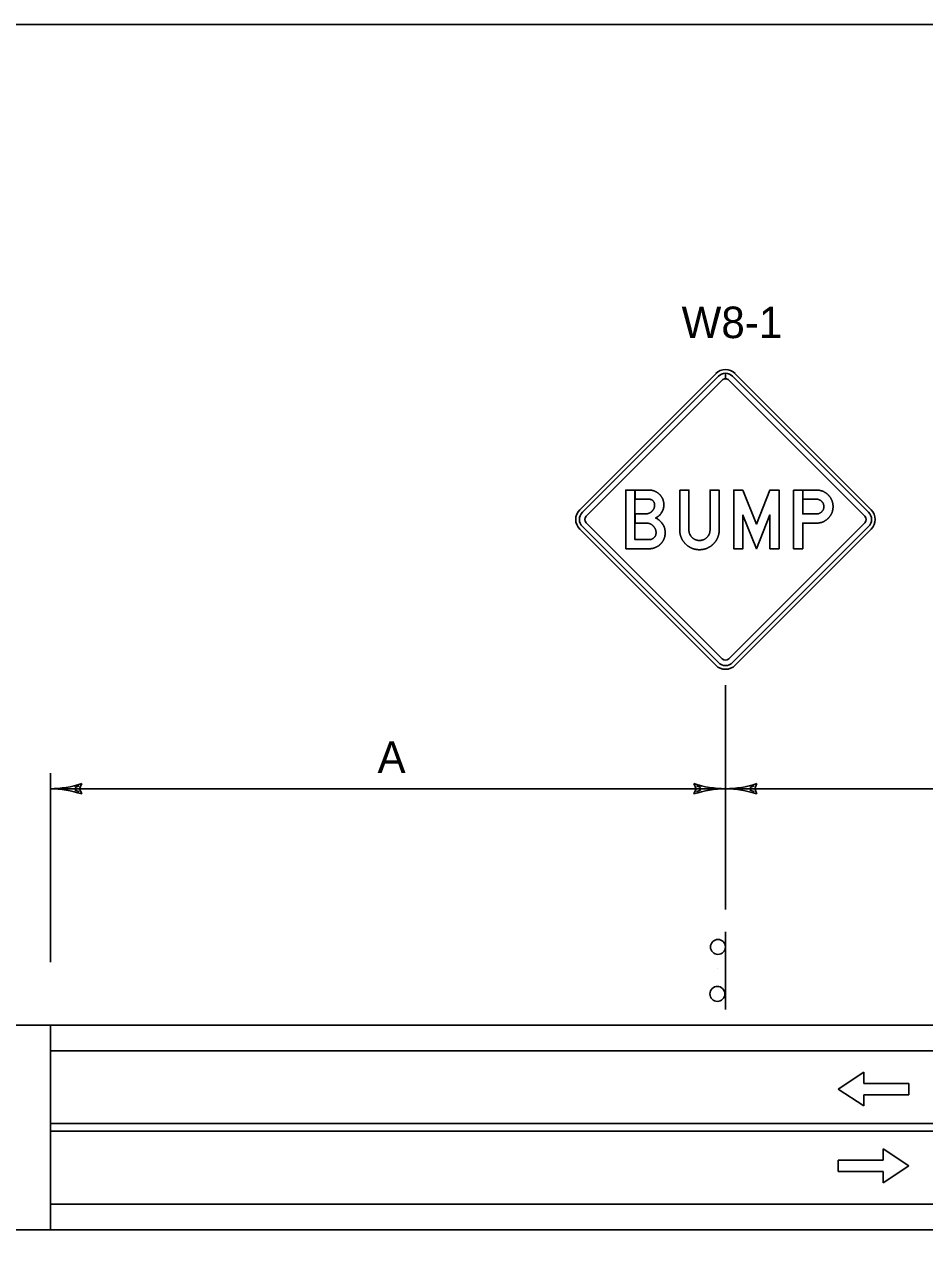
# Model space of a CAD drawing. Extents: x 0 to 32, y 0 to 21.
# Drawn here: x 17.06 to 21.06, y 15.54 to 21 of the extents above; entities that cross this region are included whole.
import ezdxf

# ---------------------------------------------------------------- set-up
doc = ezdxf.new("R2010")
doc.units = 0
for name, color, linetype in [('Default', 7, 'Continuous'), ('Level 1', 7, 'Continuous'), ('Level 63', 7, 'Continuous')]:
    doc.layers.add(name, color=color, linetype=linetype)

msp = doc.modelspace()

# ---------------------------------------------------------------- linework, layer by layer
at = {"layer": 'Default'}
msp.add_lwpolyline([(0, 21), (32, 21), (32, 0), (0, 0)], close=True, dxfattribs=at)
at = {"layer": 'Level 1'}
for p, q in [((20.1279, 19.4494), (19.5235, 18.845)), ((20.171, 19.4266), (20.171, 19.451)), ((20.1714, 19.451), (20.1714, 19.4266)), ((20.8186, 18.845), (20.2142, 19.4494)), ((19.7687, 18.8916), (19.7687, 18.9323)), ((19.769, 18.9323), (19.769, 18.8916)), ((20.5145, 18.9323), (20.5145, 18.8916)), ((20.5148, 18.8916), (20.5148, 18.9323)), ((19.5523, 18.8162), (19.5523, 18.8162)), ((19.7687, 18.7855), (19.7687, 18.8264)), ((19.769, 18.8264), (19.769, 18.7855)), ((19.5235, 18.7586), (20.1279, 18.1542)), ((20.2142, 18.1542), (20.8186, 18.7586)), ((20.171, 18.0664), (20.171, 17.6756)), ((20.171, 17.8397), (20.171, 17.0697)), ((17.1709, 17.6756), (17.1709, 16.8356)), ((20.171, 17.6056), (17.1705, 17.6056)), ((17.2796, 17.6106), (17.2988, 17.6187)), ((17.2796, 17.6007), (17.2988, 17.5925)), ((17.3105, 17.6287), (17.3006, 17.6056)), ((17.3006, 17.6056), (17.3105, 17.5825)), ((20.0405, 17.6056), (20.0306, 17.6287)), ((20.0306, 17.5825), (20.0405, 17.6056)), ((20.0615, 17.6106), (20.0423, 17.6187)), ((20.0615, 17.6007), (20.0423, 17.5925)), ((23.171, 17.6056), (20.1706, 17.6056)), ((20.2797, 17.6106), (20.299, 17.6187)), ((20.2797, 17.6007), (20.299, 17.5925)), ((20.3106, 17.6287), (20.3008, 17.6056)), ((20.3008, 17.6056), (20.3106, 17.5825)), ((20.171, 16.9695), (20.171, 16.6256)), ((20.1349, 16.8086), (20.1349, 16.8086)), ((2.2879, 16.5556), (29.0666, 16.5556)), ((17.1709, 16.5556), (14.3537, 16.5556)), ((29.0666, 16.442), (17.1709, 16.442)), ((20.7854, 16.3466), (20.6719, 16.2716)), ((20.7854, 16.2966), (20.7854, 16.3466)), ((20.7854, 16.1966), (20.6719, 16.2716)), ((20.9854, 16.2966), (20.7854, 16.2966)), ((20.9854, 16.2466), (20.9854, 16.2966)), ((20.9854, 16.2466), (20.7854, 16.2466)), ((20.7854, 16.2466), (20.7854, 16.1966)), ((29.0666, 16.1181), (17.1709, 16.1181)), ((29.0666, 16.0841), (17.1709, 16.0841)), ((20.8719, 15.9557), (20.8719, 16.0057)), ((20.8719, 16.0057), (20.9854, 15.9307)), ((20.6719, 15.9557), (20.6719, 15.9057)), ((20.6719, 15.9557), (20.8719, 15.9557)), ((20.6719, 15.9057), (20.8719, 15.9057)), ((20.8719, 15.8557), (20.9854, 15.9307)), ((20.8719, 15.9057), (20.8719, 15.8557)), ((17.1709, 15.7603), (29.0666, 15.7603)), ((29.0666, 15.6467), (1.732, 15.6467)), ((14.3537, 15.6467), (17.1709, 15.6467))]:
    msp.add_line(p, q, dxfattribs=at)
for points in [[(20.1394, 19.4379), (19.535, 18.8335)], [(20.8071, 18.8335), (20.2027, 19.4379)], [(19.5523, 18.8162), (20.1567, 19.4206)], [(20.1854, 19.4206), (20.7898, 18.8162)], [(19.7281, 18.6717), (19.8317, 18.6717), (19.8335, 18.6717), (19.8352, 18.6717), (19.8369, 18.6718), (19.8385, 18.6719), (19.8402, 18.6721), (19.8419, 18.6723), (19.8435, 18.6725), (19.8451, 18.6728), (19.8467, 18.6731), (19.8483, 18.6735), (19.8499, 18.6738), (19.8515, 18.6743), (19.853, 18.6747), (19.8545, 18.6752), (19.8561, 18.6757), (19.8576, 18.6763), (19.8591, 18.6769), (19.8605, 18.6775), (19.862, 18.6782), (19.8634, 18.6789), (19.8649, 18.6796), (19.8663, 18.6804), (19.8677, 18.6812), (19.8691, 18.682), (19.8705, 18.6829), (19.8718, 18.6838), (19.8731, 18.6848), (19.8745, 18.6858), (19.8758, 18.6868), (19.8771, 18.6879), (19.8784, 18.689), (19.8796, 18.6901), (19.8809, 18.6913), (19.8821, 18.6925), (19.8834, 18.6937), (19.8845, 18.695), (19.8857, 18.6963), (19.8868, 18.6975), (19.8879, 18.6988), (19.8889, 18.7001), (19.8899, 18.7015), (19.8909, 18.7028), (19.8918, 18.7042), (19.8927, 18.7055), (19.8935, 18.7069), (19.8943, 18.7083), (19.8951, 18.7097), (19.8959, 18.7112), (19.8966, 18.7126), (19.8972, 18.7141), (19.8979, 18.7156), (19.8985, 18.7171), (19.899, 18.7186), (19.8996, 18.7201), (19.9, 18.7216), (19.9005, 18.7232), (19.9009, 18.7248), (19.9013, 18.7264), (19.9016, 18.728), (19.902, 18.7296), (19.9022, 18.7312), (19.9025, 18.7329), (19.9027, 18.7345), (19.9028, 18.7362), (19.903, 18.7379), (19.903, 18.7396), (19.9031, 18.7413), (19.9031, 18.7431), (19.9031, 18.7454), (19.903, 18.7477), (19.9028, 18.75), (19.9025, 18.7523), (19.9022, 18.7545), (19.9018, 18.7568), (19.9013, 18.759), (19.9008, 18.7612), (19.9002, 18.7634), (19.8995, 18.7655), (19.8987, 18.7677), (19.8979, 18.7698), (19.897, 18.7719), (19.896, 18.7739), (19.895, 18.776), (19.8939, 18.778), (19.8927, 18.78), (19.8914, 18.782), (19.8901, 18.784), (19.8887, 18.7859), (19.8873, 18.7877), (19.8858, 18.7895), (19.8843, 18.7912), (19.8827, 18.7929), (19.8811, 18.7945), (19.8795, 18.7961), (19.8777, 18.7976), (19.876, 18.799), (19.8742, 18.8004), (19.8723, 18.8017), (19.8704, 18.803), (19.8685, 18.8042), (19.8665, 18.8054), (19.8644, 18.8065), (19.8623, 18.8075), (19.8602, 18.8085), (19.8623, 18.8095), (19.8643, 18.8106), (19.8663, 18.8118), (19.8682, 18.813), (19.8701, 18.8143), (19.8719, 18.8156), (19.8737, 18.817), (19.8754, 18.8185), (19.877, 18.82), (19.8786, 18.8216), (19.8802, 18.8233), (19.8817, 18.825), (19.8831, 18.8268), (19.8845, 18.8286), (19.8858, 18.8305), (19.8871, 18.8325), (19.8884, 18.8346), (19.8896, 18.8367), (19.8907, 18.8389), (19.8917, 18.8411), (19.8927, 18.8434), (19.8935, 18.8456), (19.8943, 18.8479), (19.8949, 18.8502), (19.8955, 18.8526), (19.896, 18.8549), (19.8964, 18.8573), (19.8967, 18.8597), (19.8969, 18.8622), (19.8971, 18.8646), (19.8971, 18.8671), (19.8971, 18.8688), (19.897, 18.8706), (19.8969, 18.8722), (19.8968, 18.8739), (19.8966, 18.8756), (19.8964, 18.8772), (19.8961, 18.8789), (19.8958, 18.8805), (19.8955, 18.8821), (19.8951, 18.8836), (19.8947, 18.8852), (19.8943, 18.8868), (19.8938, 18.8883), (19.8932, 18.8898), (19.8926, 18.8913), (19.892, 18.8928), (19.8914, 18.8943), (19.8907, 18.8957), (19.8899, 18.8971), (19.8892, 18.8986), (19.8883, 18.9), (19.8875, 18.9014), (19.8866, 18.9027), (19.8856, 18.9041), (19.8847, 18.9054), (19.8837, 18.9067), (19.8826, 18.9081), (19.8815, 18.9093), (19.8804, 18.9106), (19.8792, 18.9119), (19.878, 18.9131), (19.8767, 18.9143), (19.8755, 18.9155), (19.8742, 18.9166), (19.8729, 18.9177), (19.8716, 18.9188), (19.8703, 18.9198), (19.8689, 18.9208), (19.8676, 18.9217), (19.8662, 18.9226), (19.8648, 18.9235), (19.8634, 18.9243), (19.862, 18.9251), (19.8606, 18.9258), (19.8591, 18.9265), (19.8576, 18.9272), (19.8562, 18.9278), (19.8547, 18.9284), (19.8532, 18.9289), (19.8516, 18.9294), (19.8501, 18.9299), (19.8485, 18.9303), (19.8469, 18.9307), (19.8453, 18.931), (19.8437, 18.9313), (19.8421, 18.9316), (19.8405, 18.9318), (19.8388, 18.932), (19.8371, 18.9321), (19.8354, 18.9322), (19.8337, 18.9323), (19.832, 18.9323), (19.769, 18.9323)], [(19.7687, 18.9323), (19.7281, 18.9323), (19.7281, 18.6717)], [(19.7687, 18.8264), (19.7687, 18.8916)], [(19.769, 18.8916), (19.832, 18.8916), (19.8338, 18.8916), (19.8355, 18.8914), (19.8372, 18.8911), (19.8388, 18.8907), (19.8404, 18.8902), (19.842, 18.8895), (19.8435, 18.8887), (19.845, 18.8878), (19.8464, 18.8868), (19.8477, 18.8857), (19.8491, 18.8845), (19.8503, 18.8831), (19.8514, 18.8818), (19.8524, 18.8803), (19.8533, 18.8788), (19.8541, 18.8773), (19.8547, 18.8757), (19.8553, 18.8741), (19.8557, 18.8724), (19.856, 18.8707), (19.8562, 18.8689), (19.8562, 18.8671), (19.8562, 18.8653), (19.8561, 18.8636), (19.8559, 18.8619), (19.8557, 18.8602), (19.8554, 18.8585), (19.855, 18.8569), (19.8546, 18.8553), (19.8541, 18.8537), (19.8536, 18.8522), (19.8529, 18.8507), (19.8523, 18.8492), (19.8515, 18.8477), (19.8507, 18.8463), (19.8498, 18.8449), (19.8488, 18.8435), (19.8478, 18.8421), (19.8467, 18.8408), (19.8456, 18.8395), (19.8444, 18.8383), (19.8431, 18.837), (19.8418, 18.8359), (19.8405, 18.8348), (19.8392, 18.8338), (19.8378, 18.8328), (19.8364, 18.8319), (19.8349, 18.8311), (19.8335, 18.8304), (19.832, 18.8297), (19.8305, 18.8291), (19.8289, 18.8285), (19.8274, 18.828), (19.8258, 18.8276), (19.8241, 18.8272), (19.8225, 18.8269), (19.8208, 18.8267), (19.8191, 18.8265), (19.8174, 18.8264), (19.8156, 18.8264), (19.769, 18.8264)], [(19.9678, 18.9323), (20.0085, 18.9323), (20.0085, 18.755), (20.0085, 18.7533), (20.0086, 18.7516), (20.0087, 18.7499), (20.0089, 18.7482), (20.0092, 18.7466), (20.0095, 18.7449), (20.0099, 18.7433), (20.0103, 18.7418), (20.0108, 18.7402), (20.0113, 18.7387), (20.0119, 18.7372), (20.0126, 18.7357), (20.0133, 18.7342), (20.0141, 18.7328), (20.0149, 18.7313), (20.0158, 18.7299), (20.0167, 18.7286), (20.0177, 18.7272), (20.0188, 18.7259), (20.0199, 18.7246), (20.0211, 18.7233), (20.0223, 18.7221), (20.0236, 18.7209), (20.0248, 18.7197), (20.0262, 18.7186), (20.0275, 18.7175), (20.0288, 18.7166), (20.0302, 18.7156), (20.0316, 18.7147), (20.0331, 18.7139), (20.0345, 18.7132), (20.036, 18.7125), (20.0375, 18.7118), (20.039, 18.7112), (20.0405, 18.7107), (20.0421, 18.7102), (20.0437, 18.7098), (20.0453, 18.7094), (20.0469, 18.7091), (20.0485, 18.7088), (20.0502, 18.7086), (20.0519, 18.7085), (20.0536, 18.7084), (20.0554, 18.7084), (20.0571, 18.7084), (20.0588, 18.7085), (20.0605, 18.7086), (20.0622, 18.7088), (20.0639, 18.7091), (20.0655, 18.7094), (20.0671, 18.7098), (20.0687, 18.7102), (20.0702, 18.7107), (20.0718, 18.7112), (20.0733, 18.7118), (20.0748, 18.7125), (20.0762, 18.7132), (20.0777, 18.7139), (20.0791, 18.7147), (20.0805, 18.7156), (20.0819, 18.7166), (20.0833, 18.7175), (20.0846, 18.7186), (20.0859, 18.7197), (20.0872, 18.7209), (20.0885, 18.7221), (20.0897, 18.7233), (20.0909, 18.7246), (20.092, 18.7259), (20.093, 18.7272), (20.094, 18.7286), (20.095, 18.7299), (20.0958, 18.7313), (20.0967, 18.7328), (20.0974, 18.7342), (20.0982, 18.7357), (20.0988, 18.7372), (20.0994, 18.7387), (20.1, 18.7402), (20.1004, 18.7418), (20.1009, 18.7433), (20.1012, 18.7449), (20.1015, 18.7466), (20.1018, 18.7482), (20.102, 18.7499), (20.1021, 18.7516), (20.1022, 18.7533), (20.1023, 18.755), (20.1023, 18.9323), (20.1429, 18.9323), (20.1429, 18.7551), (20.1429, 18.7533), (20.1428, 18.7516), (20.1428, 18.7499), (20.1427, 18.7483), (20.1425, 18.7466), (20.1424, 18.7449), (20.1422, 18.7433), (20.142, 18.7416), (20.1417, 18.74), (20.1414, 18.7384), (20.1411, 18.7368), (20.1408, 18.7352), (20.1404, 18.7336), (20.14, 18.7321), (20.1396, 18.7305), (20.1392, 18.729), (20.1387, 18.7275), (20.1382, 18.7259), (20.1376, 18.7244), (20.1371, 18.7229), (20.1365, 18.7215), (20.1359, 18.72), (20.1352, 18.7185), (20.1345, 18.7171), (20.1338, 18.7157), (20.1331, 18.7142), (20.1323, 18.7128), (20.1315, 18.7114), (20.1307, 18.7101), (20.1298, 18.7087), (20.1289, 18.7073), (20.128, 18.706), (20.1271, 18.7046), (20.1261, 18.7033), (20.1251, 18.702), (20.124, 18.7007), (20.123, 18.6994), (20.1219, 18.6981), (20.1208, 18.6969), (20.1196, 18.6956), (20.1184, 18.6944), (20.1172, 18.6932), (20.116, 18.6919), (20.1148, 18.6908), (20.1135, 18.6896), (20.1123, 18.6885), (20.111, 18.6874), (20.1097, 18.6863), (20.1084, 18.6853), (20.1071, 18.6843), (20.1058, 18.6833), (20.1044, 18.6824), (20.1031, 18.6815), (20.1017, 18.6806), (20.1003, 18.6797), (20.099, 18.6789), (20.0976, 18.6781), (20.0962, 18.6773), (20.0947, 18.6766), (20.0933, 18.6759), (20.0919, 18.6752), (20.0904, 18.6745), (20.0889, 18.6739), (20.0875, 18.6733), (20.086, 18.6727), (20.0845, 18.6722), (20.083, 18.6717), (20.0814, 18.6712), (20.0799, 18.6708), (20.0783, 18.6703), (20.0768, 18.6699), (20.0752, 18.6696), (20.0736, 18.6692), (20.072, 18.6689), (20.0704, 18.6687), (20.0688, 18.6684), (20.0671, 18.6682), (20.0655, 18.668), (20.0638, 18.6678), (20.0622, 18.6677), (20.0605, 18.6676), (20.0588, 18.6675), (20.0571, 18.6675), (20.0554, 18.6675), (20.0537, 18.6675), (20.0519, 18.6675), (20.0503, 18.6676), (20.0486, 18.6677), (20.0469, 18.6678), (20.0452, 18.668), (20.0436, 18.6682), (20.042, 18.6684), (20.0403, 18.6687), (20.0387, 18.6689), (20.0371, 18.6692), (20.0355, 18.6696), (20.034, 18.6699), (20.0324, 18.6703), (20.0309, 18.6708), (20.0293, 18.6712), (20.0278, 18.6717), (20.0263, 18.6722), (20.0248, 18.6727), (20.0233, 18.6733), (20.0218, 18.6739), (20.0203, 18.6745), (20.0189, 18.6752), (20.0174, 18.6759), (20.016, 18.6766), (20.0146, 18.6773), (20.0132, 18.6781), (20.0118, 18.6789), (20.0104, 18.6797), (20.009, 18.6806), (20.0077, 18.6815), (20.0063, 18.6824), (20.005, 18.6833), (20.0037, 18.6843), (20.0024, 18.6853), (20.0011, 18.6863), (19.9998, 18.6874), (19.9985, 18.6885), (19.9972, 18.6896), (19.996, 18.6908), (19.9947, 18.6919), (19.9935, 18.6932), (19.9923, 18.6944), (19.9911, 18.6956), (19.99, 18.6969), (19.9889, 18.6981), (19.9878, 18.6994), (19.9867, 18.7007), (19.9857, 18.702), (19.9847, 18.7033), (19.9837, 18.7046), (19.9827, 18.706), (19.9818, 18.7073), (19.9809, 18.7087), (19.9801, 18.7101), (19.9792, 18.7114), (19.9785, 18.7128), (19.9777, 18.7142), (19.9769, 18.7157), (19.9762, 18.7171), (19.9755, 18.7185), (19.9749, 18.72), (19.9743, 18.7215), (19.9737, 18.7229), (19.9731, 18.7244), (19.9726, 18.7259), (19.972, 18.7275), (19.9716, 18.729), (19.9711, 18.7305), (19.9707, 18.7321), (19.9703, 18.7336), (19.9699, 18.7352), (19.9696, 18.7368), (19.9693, 18.7384), (19.969, 18.74), (19.9688, 18.7416), (19.9686, 18.7433), (19.9684, 18.7449), (19.9682, 18.7466), (19.9681, 18.7483), (19.968, 18.7499), (19.9679, 18.7516), (19.9679, 18.7533), (19.9678, 18.7551), (19.9678, 18.9323)], [(20.4093, 18.6717), (20.3686, 18.6717), (20.3686, 18.8223), (20.3086, 18.6717), (20.2484, 18.8216), (20.2484, 18.6717), (20.2078, 18.6717), (20.2078, 18.9323), (20.248, 18.9323), (20.3086, 18.7815), (20.3687, 18.9323), (20.4093, 18.9323), (20.4093, 18.6717)], [(20.5148, 18.9323), (20.5757, 18.9323), (20.5774, 18.9323), (20.5791, 18.9322), (20.5808, 18.9321), (20.5825, 18.932), (20.5842, 18.9318), (20.5858, 18.9316), (20.5874, 18.9314), (20.5891, 18.9312), (20.5907, 18.9309), (20.5923, 18.9305), (20.5938, 18.9302), (20.5954, 18.9297), (20.597, 18.9293), (20.5985, 18.9288), (20.6, 18.9283), (20.6015, 18.9278), (20.603, 18.9272), (20.6045, 18.9266), (20.6059, 18.9259), (20.6074, 18.9253), (20.6088, 18.9245), (20.6102, 18.9238), (20.6117, 18.923), (20.613, 18.9222), (20.6144, 18.9213), (20.6158, 18.9204), (20.6171, 18.9195), (20.6185, 18.9185), (20.6198, 18.9175), (20.6211, 18.9165), (20.6224, 18.9154), (20.6237, 18.9143), (20.6249, 18.9132), (20.6262, 18.912), (20.6274, 18.9108), (20.6286, 18.9095), (20.6298, 18.9083), (20.6309, 18.907), (20.632, 18.9057), (20.6331, 18.9044), (20.6342, 18.9031), (20.6352, 18.9018), (20.6361, 18.9005), (20.637, 18.8991), (20.6379, 18.8978), (20.6388, 18.8964), (20.6396, 18.895), (20.6404, 18.8936), (20.6412, 18.8922), (20.6419, 18.8907), (20.6426, 18.8893), (20.6432, 18.8878), (20.6438, 18.8863), (20.6444, 18.8848), (20.645, 18.8833), (20.6455, 18.8818), (20.6459, 18.8803), (20.6464, 18.8787), (20.6468, 18.8772), (20.6472, 18.8756), (20.6475, 18.874), (20.6478, 18.8724), (20.648, 18.8708), (20.6483, 18.8691), (20.6485, 18.8675), (20.6486, 18.8658), (20.6488, 18.8641), (20.6488, 18.8624), (20.6489, 18.8607), (20.6489, 18.859), (20.6489, 18.8573), (20.6488, 18.8556), (20.6488, 18.8539), (20.6486, 18.8522), (20.6485, 18.8505), (20.6483, 18.8488), (20.648, 18.8472), (20.6478, 18.8455), (20.6475, 18.8439), (20.6472, 18.8423), (20.6468, 18.8407), (20.6464, 18.8392), (20.6459, 18.8376), (20.6455, 18.836), (20.645, 18.8345), (20.6444, 18.833), (20.6438, 18.8315), (20.6432, 18.83), (20.6426, 18.8285), (20.6419, 18.8271), (20.6412, 18.8256), (20.6404, 18.8242), (20.6396, 18.8228), (20.6388, 18.8214), (20.6379, 18.82), (20.637, 18.8187), (20.6361, 18.8173), (20.6352, 18.816), (20.6342, 18.8146), (20.6331, 18.8133), (20.632, 18.812), (20.6309, 18.8108), (20.6298, 18.8095), (20.6286, 18.8082), (20.6274, 18.807), (20.6262, 18.8058), (20.6249, 18.8046), (20.6237, 18.8035), (20.6224, 18.8024), (20.6211, 18.8013), (20.6198, 18.8003), (20.6185, 18.7993), (20.6171, 18.7983), (20.6158, 18.7974), (20.6144, 18.7965), (20.613, 18.7956), (20.6117, 18.7948), (20.6102, 18.794), (20.6088, 18.7932), (20.6074, 18.7925), (20.6059, 18.7918), (20.6045, 18.7912), (20.603, 18.7906), (20.6015, 18.79), (20.6, 18.7894), (20.5985, 18.7889), (20.597, 18.7885), (20.5954, 18.788), (20.5938, 18.7876), (20.5923, 18.7872), (20.5907, 18.7869), (20.5891, 18.7866), (20.5874, 18.7864), (20.5858, 18.7861), (20.5842, 18.7859), (20.5825, 18.7858), (20.5808, 18.7856), (20.5791, 18.7856), (20.5774, 18.7855), (20.5757, 18.7855), (20.5145, 18.7855), (20.5145, 18.6717), (20.4739, 18.6717), (20.4739, 18.9323)], [(20.4739, 18.9323), (20.5145, 18.9323)], [(20.5145, 18.8916), (20.5145, 18.8264), (20.5757, 18.8264), (20.5775, 18.8264), (20.5792, 18.8266), (20.5809, 18.8268), (20.5825, 18.8271), (20.5842, 18.8274), (20.5858, 18.8279), (20.5873, 18.8285), (20.5888, 18.8291), (20.5903, 18.8298), (20.5918, 18.8306), (20.5932, 18.8315), (20.5946, 18.8325), (20.596, 18.8335), (20.5973, 18.8347), (20.5986, 18.8359), (20.5998, 18.8371), (20.6009, 18.8384), (20.6019, 18.8396), (20.6028, 18.8409), (20.6037, 18.8423), (20.6045, 18.8436), (20.6052, 18.845), (20.6059, 18.8465), (20.6064, 18.8479), (20.6069, 18.8494), (20.6073, 18.8509), (20.6077, 18.8525), (20.6079, 18.8541), (20.6081, 18.8557), (20.6082, 18.8573), (20.6083, 18.859), (20.6082, 18.8608), (20.6081, 18.8625), (20.6079, 18.8642), (20.6076, 18.8659), (20.6072, 18.8675), (20.6067, 18.8691), (20.6062, 18.8706), (20.6055, 18.8722), (20.6048, 18.8737), (20.604, 18.8751), (20.6031, 18.8766), (20.6021, 18.878), (20.601, 18.8793), (20.5999, 18.8807), (20.5986, 18.882), (20.5973, 18.8832), (20.596, 18.8844), (20.5946, 18.8855), (20.5932, 18.8864), (20.5918, 18.8873), (20.5903, 18.8882), (20.5888, 18.8889), (20.5873, 18.8895), (20.5858, 18.8901), (20.5842, 18.8906), (20.5825, 18.891), (20.5809, 18.8913), (20.5792, 18.8915), (20.5775, 18.8916), (20.5757, 18.8916), (20.5148, 18.8916)], [(20.1567, 18.183), (19.5523, 18.7874)], [(19.769, 18.7855), (19.8198, 18.7855), (19.8215, 18.7855), (19.8232, 18.7854), (19.8249, 18.7852), (19.8265, 18.785), (19.8282, 18.7847), (19.8298, 18.7844), (19.8314, 18.784), (19.8329, 18.7835), (19.8345, 18.783), (19.836, 18.7824), (19.8375, 18.7817), (19.839, 18.781), (19.8404, 18.7802), (19.8418, 18.7794), (19.8432, 18.7785), (19.8446, 18.7775), (19.8459, 18.7765), (19.8473, 18.7754), (19.8486, 18.7742), (19.8498, 18.773), (19.8511, 18.7717), (19.8522, 18.7704), (19.8533, 18.7691), (19.8544, 18.7678), (19.8554, 18.7664), (19.8563, 18.765), (19.8571, 18.7636), (19.8579, 18.7622), (19.8587, 18.7607), (19.8593, 18.7592), (19.8599, 18.7577), (19.8605, 18.7561), (19.8609, 18.7545), (19.8613, 18.7529), (19.8617, 18.7513), (19.862, 18.7496), (19.8622, 18.748), (19.8623, 18.7463), (19.8624, 18.7445), (19.8625, 18.7428), (19.8624, 18.741), (19.8623, 18.7393), (19.8621, 18.7376), (19.8617, 18.7359), (19.8613, 18.7343), (19.8608, 18.7327), (19.8602, 18.7311), (19.8595, 18.7296), (19.8588, 18.7281), (19.8579, 18.7267), (19.8569, 18.7253), (19.8559, 18.7239), (19.8547, 18.7226), (19.8535, 18.7213), (19.8522, 18.72), (19.8508, 18.7189), (19.8495, 18.7178), (19.848, 18.7169), (19.8466, 18.716), (19.8451, 18.7152), (19.8436, 18.7145), (19.842, 18.7139), (19.8404, 18.7134), (19.8387, 18.713), (19.837, 18.7127), (19.8353, 18.7125), (19.8335, 18.7123), (19.8317, 18.7123), (19.7687, 18.7123), (19.7687, 18.7855)], [(20.7898, 18.7874), (20.1854, 18.183)], [(19.535, 18.7702), (20.1394, 18.1658)], [(20.2027, 18.1658), (20.8071, 18.7702)], [(17.1709, 15.6467), (17.1709, 15.7603), (17.1709, 16.0511), (17.1709, 16.1511), (17.1709, 16.442), (17.1709, 16.5556)]]:
    msp.add_lwpolyline(points, dxfattribs=at)
msp.add_lwpolyline([(14.3537, 15.6467), (17.1709, 15.6467), (17.1709, 16.5556), (14.3537, 16.5556)], close=True, dxfattribs=at)
for centre in [(20.1377, 16.903), (20.1349, 16.6945)]:
    msp.add_circle(centre, 0.0333, dxfattribs=at)
for centre, radius, start, end in [((20.171, 19.4062), 0.0611, 45, 135), ((20.171, 19.4062), 0.0448, 90, 135), ((20.171, 19.4062), 0.0448, 45, 89.5833), ((20.171, 19.4062), 0.0204, 90, 135), ((20.171, 19.4062), 0.0204, 45, 89.0832), ((19.5667, 18.8018), 0.0611, 135, 225), ((19.5667, 18.8018), 0.0448, 135, 225), ((20.7754, 18.8018), 0.0448, 315, 45), ((20.7754, 18.8018), 0.0611, 315, 45), ((19.5667, 18.8018), 0.0204, 135, 225), ((20.7754, 18.8018), 0.0204, 315, 45), ((20.171, 18.1974), 0.0204, 225, 315), ((20.171, 18.1974), 0.0611, 225, 315), ((20.171, 18.1974), 0.0448, 225, 315), ((17.1681, 18.0556), 0.45, 270.2984, 288.4404), ((17.1681, 17.1556), 0.45, 71.5596, 89.7016), ((20.173, 18.0556), 0.45, 251.5596, 269.7016), ((20.173, 17.1556), 0.45, 90.2984, 108.4404), ((20.1683, 18.0556), 0.45, 270.2984, 288.4404), ((20.1683, 17.1556), 0.45, 71.5596, 89.7016)]:
    msp.add_arc(centre, radius, start, end, dxfattribs=at)
at = {"layer": 'Level 63'}
msp.add_line((32, 21), (0, 21), dxfattribs=at)

# ---------------------------------------------------------------- texts
at = {"layer": 'Level 1'}
for s, p in [('W8-1', (19.9759, 19.6073)), ('A', (18.6248, 17.6756))]:
    msp.add_text(s, height=0.14, dxfattribs=at).set_placement(p)

doc.saveas('drawing.dxf')
